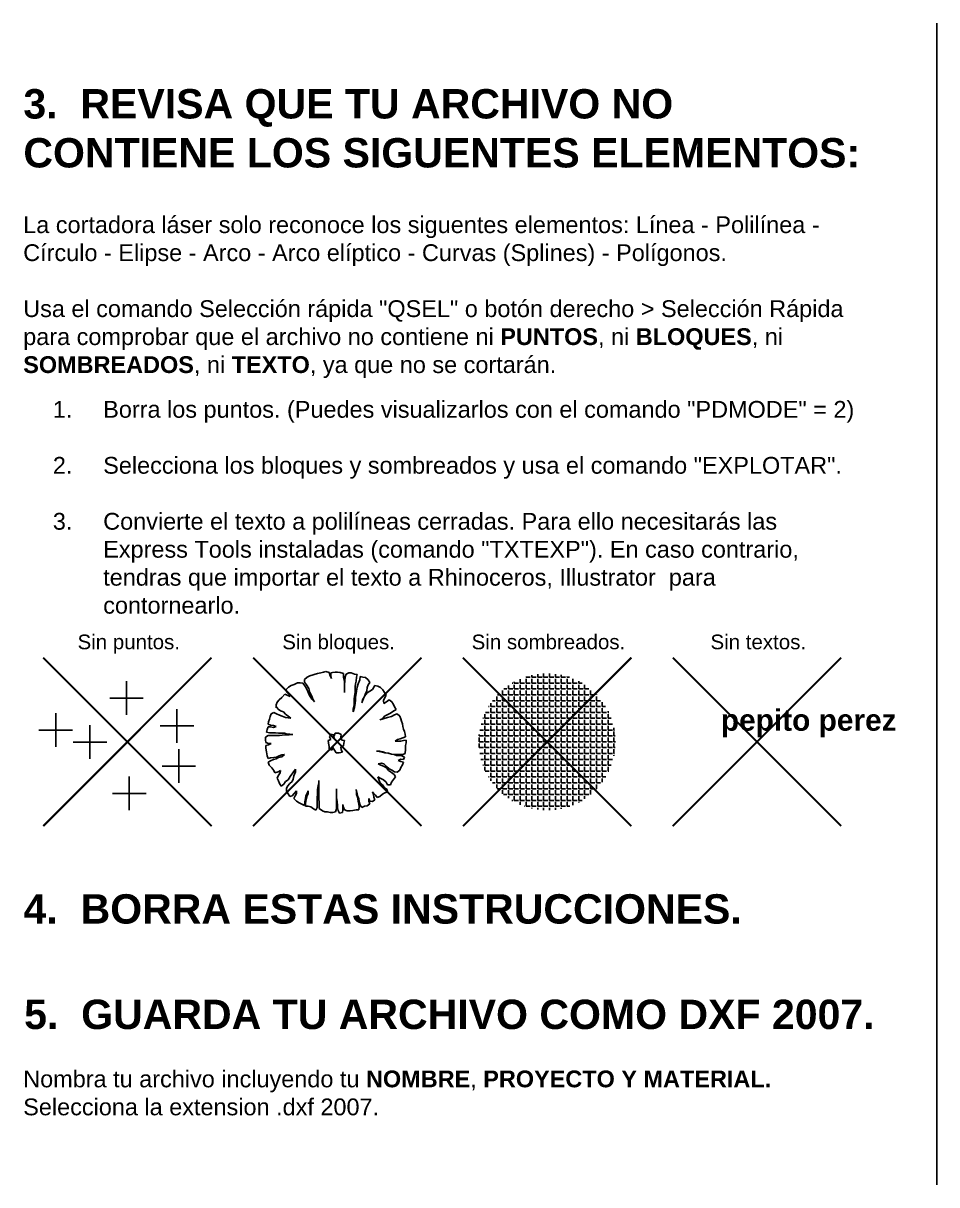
# Model space of a CAD drawing. Header units: millimetres. Extents: x 4739 to 8339, y 4047 to 5430.
# Drawn here: x 7251 to 8339, y 4047 to 5430 of the extents above; entities that cross this region are included whole.
import ezdxf

# ---------------------------------------------------------------- set-up
doc = ezdxf.new("R2010")
doc.units = ezdxf.units.MM
doc.header["$LTSCALE"] = 10
doc.header["$PDMODE"] = 2
doc.header["$PDSIZE"] = 20
doc.linetypes.add('JIS_02_2.0', pattern=[3, 2, -1])
doc.layers.add('Comentarios', color=7, linetype='Continuous')
doc.styles.get("Standard").update_dxf_attribs({"font": 'Arial.ttf'})

# ---------------------------------------------------------------- blocks, each defined once
blk = doc.blocks.new('A$C05070A29')
at = {"color": 64}
for p, q in [((1.756, 4.716), (1.494, 4.63)), ((1.867, 4.731), (1.756, 4.716)), ((1.955, 4.759), (1.867, 4.731)), ((2.042, 4.774), (1.955, 4.759)), ((2.147, 4.745), (2.042, 4.774)), ((2.188, 4.63), (2.147, 4.745)), ((2.206, 4.731), (2.206, 4.63)), ((0.869, 4.31), (0.782, 4.253)), ((0.974, 4.339), (0.869, 4.31)), ((1.085, 4.396), (0.974, 4.339)), ((1.173, 4.396), (1.085, 4.396)), ((1.26, 4.382), (1.173, 4.396)), ((1.33, 4.296), (1.26, 4.382)), ((1.406, 4.587), (1.313, 4.511)), ((1.313, 4.511), (1.313, 4.425)), ((1.313, 4.425), (1.389, 4.325)), ((1.389, 4.325), (1.459, 4.205)), ((1.494, 4.63), (1.406, 4.587)), ((2.223, 4.544), (2.188, 4.63)), ((2.206, 4.63), (2.223, 4.544)), ((0.659, 4.019), (0.549, 3.904)), ((0.834, 3.933), (0.659, 4.019)), ((0.782, 4.253), (0.694, 4.176)), ((0.694, 4.176), (0.712, 4.09)), ((0.712, 4.09), (0.799, 4.019)), ((0.799, 4.019), (0.834, 3.933)), ((1.389, 4.205), (1.33, 4.296)), ((1.424, 4.105), (1.389, 4.205)), ((1.459, 4.019), (1.424, 4.105)), ((1.459, 4.205), (1.494, 4.076)), ((1.511, 3.933), (1.459, 4.019)), ((1.494, 4.076), (1.564, 3.947)), ((1.564, 3.842), (1.511, 3.933)), ((1.564, 3.947), (1.599, 3.842)), ((0.391, 3.742), (0.356, 3.656)), ((0.356, 3.656), (0.356, 3.55)), ((0.356, 3.598), (0.426, 3.507)), ((0.461, 3.828), (0.391, 3.742)), ((0.549, 3.904), (0.461, 3.828)), ((1.651, 3.756), (1.564, 3.842)), ((1.599, 3.842), (1.651, 3.756)), ((0.14, 3.173), (0.105, 3.087)), ((0.158, 3.264), (0.14, 3.173)), ((0.198, 3.35), (0.158, 3.264)), ((0.286, 3.393), (0.198, 3.35)), ((0.373, 3.35), (0.286, 3.393)), ((0.478, 3.307), (0.373, 3.35)), ((0.426, 3.507), (0.513, 3.45)), ((0.566, 3.278), (0.478, 3.307)), ((0.513, 3.45), (0.607, 3.421)), ((0.677, 3.23), (0.566, 3.278)), ((0.607, 3.421), (0.677, 3.335)), ((0.677, 3.335), (0.764, 3.278)), ((0.852, 3.202), (0.677, 3.23)), ((0.764, 3.278), (0.852, 3.202)), ((0.053, 2.824), (0.035, 2.738)), ((0.088, 2.91), (0.053, 2.824)), ((0.105, 3.087), (0.088, 3.001)), ((0.088, 3.001), (0.175, 2.972)), ((0.175, 2.91), (0.088, 2.91)), ((0.175, 2.972), (0.268, 2.958)), ((0.268, 2.896), (0.175, 2.91)), ((0.268, 2.958), (0.356, 2.924)), ((0.356, 2.924), (0.268, 2.896)), ((0.035, 2.738), (0.14, 2.709)), ((0.14, 2.709), (0.338, 2.709)), ((0.478, 2.623), (0.198, 2.623)), ((0.338, 2.709), (0.443, 2.695)), ((0.443, 2.695), (0.642, 2.695)), ((0.659, 2.638), (0.478, 2.623)), ((0.642, 2.695), (0.729, 2.666)), ((0.799, 2.638), (0.659, 2.638)), ((0.729, 2.666), (0.817, 2.666)), ((0.922, 2.652), (0.799, 2.638)), ((0.817, 2.666), (0.922, 2.652)), ((3.857, 1.051), (3.787, 1.223)), ((3.787, 1.223), (3.892, 1.166)), ((4.336, 1.309), (4.248, 1.371)), ((4.248, 1.051), (4.388, 1.223)), ((4.388, 1.223), (4.336, 1.309)), ((3.075, 0.717), (3.058, 0.803)), ((3.058, 0.803), (3.093, 0.669)), ((3.945, 0.96), (3.857, 1.051)), ((3.892, 1.166), (3.98, 1.123)), ((4.015, 0.86), (3.945, 0.96)), ((3.98, 1.123), (4.067, 1.051)), ((4.102, 0.803), (4.015, 0.86)), ((4.067, 1.051), (4.12, 0.96)), ((4.12, 0.717), (4.102, 0.803)), ((4.12, 0.96), (4.213, 0.96)), ((4.213, 0.96), (4.248, 1.051)), ((3.075, 0.626), (3.075, 0.717)), ((3.11, 0.54), (3.075, 0.626)), ((3.093, 0.669), (3.11, 0.583)), ((3.11, 0.583), (3.145, 0.497)), ((3.145, 0.497), (3.163, 0.382)), ((3.484, 0.411), (3.484, 0.497)), ((3.484, 0.497), (3.519, 0.411)), ((3.519, 0.32), (3.484, 0.411)), ((3.519, 0.411), (3.606, 0.397)), ((3.641, 0.626), (3.606, 0.717)), ((3.606, 0.717), (3.711, 0.612)), ((3.606, 0.397), (3.694, 0.454)), ((3.659, 0.54), (3.641, 0.626)), ((3.694, 0.454), (3.659, 0.54)), ((3.711, 0.612), (3.764, 0.526)), ((3.764, 0.526), (3.857, 0.569)), ((3.857, 0.569), (3.945, 0.64)), ((3.945, 0.64), (4.032, 0.683)), ((4.032, 0.683), (4.12, 0.717)), ((3.163, 0.382), (3.198, 0.277)), ((3.198, 0.277), (3.25, 0.191)), ((3.25, 0.191), (3.338, 0.234)), ((3.338, 0.234), (3.431, 0.248)), ((3.431, 0.248), (3.519, 0.32))]:
    blk.add_line(p, q, dxfattribs=at)
at = {"color": 66}
for p, q in [((2.258, 4.745), (2.206, 4.731)), ((2.346, 4.759), (2.258, 4.745)), ((2.433, 4.759), (2.346, 4.759)), ((2.521, 4.745), (2.433, 4.759)), ((2.632, 4.716), (2.521, 4.745)), ((2.632, 4.587), (2.632, 4.716)), ((2.807, 4.731), (2.719, 4.688)), ((2.894, 4.731), (2.807, 4.731)), ((3.005, 4.688), (2.894, 4.731)), ((2.667, 4.439), (2.632, 4.587)), ((2.684, 4.602), (2.667, 4.339)), ((2.667, 4.076), (2.667, 4.439)), ((2.667, 4.339), (2.667, 4.076)), ((2.719, 4.688), (2.684, 4.602)), ((3.093, 4.673), (3.005, 4.688)), ((3.023, 4.267), (3.04, 4.368)), ((3.04, 4.368), (3.058, 4.454)), ((3.058, 4.454), (3.075, 4.587)), ((3.075, 4.587), (3.093, 4.673)), ((3.128, 4.368), (3.093, 4.253)), ((3.18, 4.497), (3.128, 4.368)), ((3.198, 4.616), (3.18, 4.497)), ((3.285, 4.587), (3.198, 4.616)), ((3.373, 4.573), (3.285, 4.587)), ((3.466, 4.497), (3.373, 4.573)), ((3.431, 4.239), (3.466, 4.325)), ((3.519, 4.411), (3.466, 4.497)), ((3.466, 4.325), (3.519, 4.411)), ((3.694, 4.31), (3.606, 4.176)), ((3.787, 4.282), (3.694, 4.31)), ((2.988, 3.842), (3.005, 3.947)), ((3.005, 3.947), (3.023, 4.076)), ((3.023, 4.076), (3.023, 4.267)), ((3.058, 4.033), (3.04, 3.918)), ((3.04, 3.918), (3.04, 3.813)), ((3.075, 4.119), (3.058, 4.033)), ((3.093, 4.253), (3.075, 4.119)), ((3.338, 3.947), (3.285, 3.813)), ((3.285, 3.842), (3.338, 3.933)), ((3.431, 4.062), (3.338, 3.947)), ((3.338, 3.933), (3.373, 4.033)), ((3.373, 4.033), (3.414, 4.133)), ((3.414, 4.133), (3.431, 4.239)), ((3.606, 4.176), (3.431, 4.062)), ((3.875, 4.239), (3.787, 4.282)), ((3.962, 4.162), (3.875, 4.239)), ((4.015, 4.076), (3.962, 4.162)), ((4.067, 3.976), (4.015, 4.076)), ((4.015, 3.885), (4.067, 3.976)), ((2.964, 3.522), (2.988, 3.656)), ((3.005, 3.565), (2.964, 3.421)), ((2.988, 3.656), (2.988, 3.842)), ((3.023, 3.699), (3.005, 3.565)), ((3.04, 3.813), (3.023, 3.699)), ((3.25, 3.727), (3.285, 3.842)), ((3.285, 3.813), (3.25, 3.727)), ((3.98, 3.799), (4.015, 3.885)), ((3.997, 3.699), (3.98, 3.799)), ((4.085, 3.756), (3.997, 3.699)), ((4.172, 3.828), (4.085, 3.756)), ((4.266, 3.756), (4.172, 3.828)), ((4.318, 3.67), (4.266, 3.756)), ((4.353, 3.584), (4.318, 3.67)), ((4.406, 3.493), (4.353, 3.584)), ((2.964, 3.421), (2.964, 3.522)), ((4.12, 3.23), (3.857, 3.144)), ((3.857, 3.144), (3.945, 3.187)), ((3.945, 3.187), (4.015, 3.278)), ((4.015, 3.278), (4.102, 3.321)), ((4.102, 3.321), (4.213, 3.378)), ((4.248, 3.264), (4.12, 3.23)), ((4.213, 3.378), (4.301, 3.436)), ((4.353, 3.321), (4.248, 3.264)), ((4.301, 3.436), (4.406, 3.493)), ((4.441, 3.35), (4.353, 3.321)), ((4.528, 3.278), (4.441, 3.35)), ((4.563, 3.187), (4.528, 3.278)), ((4.586, 3.101), (4.563, 3.187)), ((4.621, 3.015), (4.586, 3.101)), ((4.639, 2.924), (4.621, 3.015)), ((4.657, 2.838), (4.639, 2.924)), ((4.692, 2.752), (4.657, 2.838)), ((4.709, 2.666), (4.692, 2.752)), ((4.371, 2.432), (4.458, 2.49)), ((4.563, 2.432), (4.371, 2.432)), ((4.458, 2.49), (4.546, 2.504)), ((4.546, 2.504), (4.639, 2.547)), ((4.657, 2.447), (4.563, 2.432)), ((4.639, 2.547), (4.727, 2.576)), ((4.744, 2.461), (4.657, 2.447)), ((4.727, 2.576), (4.709, 2.666)), ((4.727, 2.284), (4.744, 2.375)), ((4.744, 2.375), (4.744, 2.461)), ((3.84, 2.083), (3.746, 2.098)), ((3.746, 2.098), (3.857, 2.098)), ((3.945, 2.055), (3.84, 2.083)), ((3.857, 2.098), (3.962, 2.069)), ((4.032, 2.04), (3.945, 2.055)), ((3.962, 2.069), (4.05, 2.04)), ((4.137, 2.026), (4.032, 2.04)), ((4.05, 2.04), (4.155, 2.026)), ((4.248, 1.997), (4.137, 2.026)), ((4.155, 2.026), (4.248, 1.997)), ((4.336, 1.983), (4.248, 1.997)), ((4.248, 1.997), (4.353, 1.983)), ((4.423, 1.95), (4.336, 1.983)), ((4.353, 1.983), (4.639, 1.983)), ((4.639, 1.983), (4.709, 2.012)), ((4.709, 2.012), (4.727, 2.155)), ((4.727, 2.155), (4.727, 2.284)), ((3.805, 1.663), (3.91, 1.692)), ((3.892, 1.615), (3.805, 1.663)), ((3.98, 1.586), (3.892, 1.615)), ((3.91, 1.692), (3.997, 1.663)), ((4.085, 1.529), (3.98, 1.586)), ((3.997, 1.663), (4.085, 1.572)), ((4.085, 1.572), (4.172, 1.5)), ((4.511, 1.95), (4.423, 1.95)), ((4.476, 1.778), (4.563, 1.821)), ((4.563, 1.749), (4.476, 1.778)), ((4.604, 1.935), (4.511, 1.95)), ((4.563, 1.821), (4.657, 1.806)), ((4.657, 1.72), (4.563, 1.749)), ((4.563, 1.543), (4.621, 1.629)), ((4.692, 1.892), (4.604, 1.935)), ((4.621, 1.629), (4.657, 1.72)), ((4.657, 1.806), (4.692, 1.892)), ((4.155, 1.443), (4.085, 1.529)), ((4.248, 1.371), (4.155, 1.443)), ((4.172, 1.5), (4.266, 1.457)), ((4.266, 1.457), (4.353, 1.4)), ((4.353, 1.4), (4.441, 1.386)), ((4.441, 1.386), (4.528, 1.457)), ((4.528, 1.457), (4.563, 1.543))]:
    blk.add_line(p, q, dxfattribs=at)
at = {"color": 60}
for p, q in [((0.088, 2.623), (0, 2.561)), ((0, 2.561), (0, 2.475)), ((0, 2.475), (0.018, 2.389)), ((0.018, 2.389), (0.105, 2.346)), ((0.198, 2.623), (0.088, 2.623)), ((0.105, 2.303), (0.018, 2.284)), ((0.018, 2.284), (0.018, 2.198)), ((0.018, 2.198), (0.035, 2.069)), ((0.035, 2.069), (0.053, 1.935)), ((0.105, 2.346), (0.198, 2.346)), ((0.198, 2.346), (0.105, 2.303)), ((0.461, 1.935), (0.549, 1.964)), ((0.549, 1.964), (0.642, 1.983)), ((0.642, 1.983), (0.549, 1.907)), ((0.053, 1.935), (0.088, 1.849)), ((0.088, 1.849), (0.175, 1.864)), ((0.175, 1.763), (0.088, 1.72)), ((0.088, 1.72), (0.123, 1.615)), ((0.123, 1.615), (0.216, 1.529)), ((0.175, 1.864), (0.286, 1.878)), ((0.268, 1.806), (0.175, 1.763)), ((0.356, 1.835), (0.268, 1.806)), ((0.286, 1.878), (0.373, 1.892)), ((0.443, 1.878), (0.356, 1.835)), ((0.373, 1.892), (0.461, 1.935)), ((0.549, 1.907), (0.443, 1.878)), ((0.216, 1.529), (0.286, 1.443)), ((0.286, 1.443), (0.321, 1.357)), ((0.321, 1.357), (0.426, 1.4)), ((0.426, 1.266), (0.391, 1.18)), ((0.391, 1.18), (0.443, 1.094)), ((0.426, 1.4), (0.513, 1.443)), ((0.496, 1.357), (0.426, 1.266)), ((0.513, 1.443), (0.496, 1.357)), ((0.764, 1.123), (0.834, 1.238)), ((0.834, 1.238), (0.922, 1.357)), ((0.922, 1.357), (1.015, 1.486)), ((0.957, 1.266), (0.939, 1.152)), ((1.015, 1.4), (0.957, 1.266)), ((1.015, 1.486), (1.015, 1.4)), ((0.443, 1.094), (0.478, 1.003)), ((0.478, 1.003), (0.531, 0.917)), ((0.531, 0.917), (0.624, 0.975)), ((0.624, 0.975), (0.677, 1.066)), ((0.677, 1.066), (0.764, 1.123)), ((0.747, 0.917), (0.712, 0.831)), ((0.712, 0.831), (0.712, 0.745)), ((0.817, 1.003), (0.747, 0.917)), ((0.904, 1.066), (0.817, 1.003)), ((0.939, 1.152), (0.904, 1.066)), ((1.756, 0.803), (1.774, 0.932)), ((1.756, 0.717), (1.756, 0.803)), ((1.774, 0.932), (1.797, 1.023)), ((1.797, 1.023), (1.797, 1.109)), ((1.797, 1.109), (1.797, 0.468)), ((2.398, 0.148), (2.398, 0.817)), ((2.398, 0.817), (2.398, 0.526)), ((0.712, 0.745), (0.764, 0.655)), ((0.764, 0.655), (0.817, 0.569)), ((0.817, 0.569), (0.904, 0.583)), ((0.904, 0.583), (0.974, 0.669)), ((0.998, 0.583), (0.957, 0.497)), ((0.957, 0.497), (1.05, 0.411)), ((0.974, 0.669), (1.05, 0.76)), ((1.05, 0.669), (0.998, 0.583)), ((1.05, 0.76), (1.05, 0.669)), ((1.05, 0.411), (1.138, 0.349)), ((1.33, 0.382), (1.348, 0.497)), ((1.348, 0.497), (1.365, 0.583)), ((1.365, 0.411), (1.348, 0.32)), ((1.365, 0.583), (1.406, 0.669)), ((1.389, 0.497), (1.365, 0.411)), ((1.406, 0.583), (1.389, 0.497)), ((1.406, 0.669), (1.441, 0.76)), ((1.441, 0.669), (1.406, 0.583)), ((1.441, 0.76), (1.441, 0.669)), ((1.739, 0.454), (1.756, 0.717)), ((1.739, 0.191), (1.739, 0.454)), ((1.797, 0.468), (1.815, 0.382)), ((2.398, 0.526), (2.416, 0.397)), ((2.416, 0.397), (2.433, 0.263)), ((3.128, 0.411), (3.11, 0.54)), ((3.145, 0.306), (3.128, 0.411)), ((1.138, 0.349), (1.313, 0.263)), ((1.313, 0.263), (1.33, 0.382)), ((1.348, 0.32), (1.348, 0.234)), ((1.348, 0.234), (1.441, 0.234)), ((1.441, 0.234), (1.529, 0.22)), ((1.529, 0.22), (1.616, 0.148)), ((1.616, 0.148), (1.704, 0.105)), ((1.704, 0.105), (1.739, 0.191)), ((1.815, 0.382), (1.815, 0.162)), ((1.815, 0.162), (1.92, 0.076)), ((1.92, 0.076), (2.007, 0.043)), ((2.007, 0.043), (2.095, 0.043)), ((2.095, 0.043), (2.188, 0.029)), ((2.188, 0.029), (2.276, 0.029)), ((2.276, 0.029), (2.363, 0.043)), ((2.363, 0.043), (2.398, 0.148)), ((2.433, 0.263), (2.433, 0.177)), ((2.433, 0.177), (2.451, 0.091)), ((2.451, 0.091), (2.503, 0)), ((2.503, 0), (2.597, 0.029)), ((2.597, 0.029), (2.614, 0.119)), ((2.614, 0.119), (2.614, 0.291)), ((2.614, 0.291), (2.632, 0.205)), ((2.632, 0.205), (2.667, 0.119)), ((2.667, 0.119), (2.754, 0.076)), ((2.754, 0.076), (2.859, 0.076)), ((2.859, 0.076), (2.947, 0.091)), ((2.947, 0.091), (3.058, 0.119)), ((3.058, 0.119), (3.145, 0.119)), ((3.163, 0.22), (3.145, 0.306)), ((3.145, 0.119), (3.163, 0.22))]:
    blk.add_line(p, q, dxfattribs=at)
at = {"color": 32}
for p, q in [((2.206, 2.49), (2.112, 2.447)), ((2.112, 2.447), (2.13, 2.375)), ((2.13, 2.361), (2.147, 2.255)), ((2.206, 2.666), (2.165, 2.576)), ((2.165, 2.576), (2.206, 2.49)), ((2.293, 2.638), (2.206, 2.666)), ((2.328, 2.49), (2.293, 2.638)), ((2.346, 2.695), (2.311, 2.59)), ((2.311, 2.59), (2.328, 2.49)), ((2.468, 2.695), (2.346, 2.695)), ((2.556, 2.652), (2.468, 2.695)), ((2.538, 2.561), (2.556, 2.652)), ((2.573, 2.461), (2.538, 2.561)), ((2.667, 2.447), (2.573, 2.461)), ((2.632, 2.27), (2.649, 2.361)), ((2.649, 2.361), (2.667, 2.447)), ((2.147, 2.255), (2.147, 2.169)), ((2.147, 2.169), (2.241, 2.126)), ((2.241, 2.126), (2.276, 2.212)), ((2.276, 2.212), (2.381, 2.04)), ((2.381, 2.04), (2.486, 2.04)), ((2.486, 2.04), (2.597, 2.055)), ((2.538, 2.241), (2.632, 2.27)), ((2.556, 2.141), (2.538, 2.241)), ((2.597, 2.055), (2.556, 2.141))]:
    blk.add_line(p, q, dxfattribs=at)

msp = doc.modelspace()

# ---------------------------------------------------------------- hatches: boundary and pattern name
at = {"layer": 'Comentarios'}
h = msp.add_hatch(dxfattribs=at)
h.set_pattern_fill('ANGLE', color=256)
h.set_pattern_definition([(0, (229.4874, -28.702), (0, 6.985), [5.08, -1.905]), (90, (229.4874, -28.702), (-6.985, 4e-16), [5.08, -1.905])])
edge = h.paths.add_edge_path()
edge.add_arc((7875.2, 4574.3), 81.4, 0, 360)

# ---------------------------------------------------------------- linework, layer by layer
for p, q in [((8339.5, 5430.3), (8339.5, 4046.7)), ((7251.1, 4167.9), (7251.1, 4167.9))]:
    msp.add_line(p, q, dxfattribs=at)
at = {"layer": 'Comentarios', "color": 13, "linetype": 'JIS_02_2.0', "true_color": 0xcc555f, "const_width": 2.27}
for points in [[(7475.6, 4674.6), (7274.9, 4473.9)], [(7274.9, 4674.6), (7475.6, 4473.9)], [(7725.6, 4674.6), (7524.9, 4473.9)], [(7524.9, 4674.6), (7725.6, 4473.9)], [(7975.6, 4674.6), (7774.9, 4473.9)], [(7774.9, 4674.6), (7975.6, 4473.9)], [(8225.6, 4674.6), (8024.9, 4473.9)], [(8024.9, 4674.6), (8225.6, 4473.9)]]:
    msp.add_lwpolyline(points, dxfattribs=at)
at = {"layer": 'Comentarios'}
for p in [(7374.2, 4626.4), (7289.8, 4588.4), (7434.3, 4593.3), (7330.6, 4574), (7436.5, 4545.4), (7377.5, 4512.9)]:
    msp.add_point(p, dxfattribs=at)

# ---------------------------------------------------------------- block references
at = {"layer": 'Comentarios', "xscale": 35.3204532838989, "yscale": 35.3204532838989, "zscale": 35.3204532838989}
msp.add_blockref('A$C05070A29', (7539.7, 4489.3), dxfattribs=at)

# ---------------------------------------------------------------- texts
at = {"layer": 'Comentarios', "attachment_point": 1}
for s, width, gutter_width, heights, insert, char_height in [('{\\fArial|b1|i0|c0|p34;\\P3.  REVISA QUE TU ARCHIVO NO CONTIENE LOS SIGUENTES ELEMENTOS:}', 1019.224, 1157, [170.7], (7251.3, 5410.2), 35), ('\\pi-780,l800,t800;\\P\\pi0,l0,tz;La cortadora láser solo reconoce los siguentes elementos: Línea - Polilínea - Círculo - Elipse - Arco - Arco elíptico - Curvas (Splines) - Polígonos.\\P\\PUsa el comando Selección rápida "QSEL" o botón derecho > Selección Rápida para comprobar que el archivo no contiene ni {\\fArial|b1|i0|c0|p34;\\C13;\\c6247884;PUNTOS}, ni {\\fArial|b1|i0|c0|p34;\\C13;\\c6247884;BLOQUES}, ni {\\fArial|b1|i0|c0|p34;\\C13;\\c6247884;SOMBREADOS}, ni {\\fArial|b1|i0|c0|p34;\\C13;\\c6247884;TEXTO}, ya que no se cortarán.', 1009.867, 1157, [463.8], (7251.1, 5233.7), 20), ('\\pi-60,l80,t80;1.^IBorra los puntos. (Puedes visualizarlos con el comando "PDMODE" = 2)\\P\\P2.^ISelecciona los bloques y sombreados y usa el comando "EXPLOTAR".\\P\\P3.^IConvierte el texto a polilíneas cerradas. Para ello necesitarás las Express Tools instaladas (comando "TXTEXP"). En caso contrario, tendras que importar el texto a Rhinoceros, Illustrator  para contornearlo.', 977.454, 1157, [463.8], (7266.4, 4980.4), 20), ('{\\fArial|b1|i0|c0|p0;pepito perez}', 205.93, 127.3, [0], (8082.2, 4613), 25.453), ('{\\fArial|b1|i0|c0|p34;4.  BORRA ESTAS INSTRUCCIONES.}', 1050.877, 1157, [392.6], (7251.5, 4392.8), 35), ('{\\fArial|b1|i0|c0|p34;\\H1.75x;5.  GUARDA TU ARCHIVO COMO DXF 2007.}', 1050.877, 1157, [79.5], (7252.2, 4267.2), 20), ('Nombra tu archivo incluyendo tu {\\fArial|b1|i0|c0|p34;\\C13;\\c6247884;NOMBRE}, {\\fArial|b1|i0|c0|p34;\\C13;\\c6247884;PROYECTO Y MATERIAL\\C256;.\\C13;\\c6247884;\\P}Selecciona la extension .dxf 2007.', 1028.295, 1157, [89.1], (7251.1, 4182.8), 20)]:
    msp.add_mtext_dynamic_manual_height_columns(s, width=width, gutter_width=gutter_width, heights=heights, dxfattribs=dict(at, insert=insert, char_height=char_height))
at = {"layer": 'Comentarios', "color": 7, "char_height": 17.464, "attachment_point": 1}
for s, insert in [('\\pi40.92224;{\\C256;Sin puntos.}', (7274.9, 4702.1)), ('\\pi34.81712;{\\C256;Sin bloques.}', (7524.9, 4702.1)), ('\\pi10.4205;{\\C256;Sin sombreados.}', (7774.9, 4702.1)), ('\\pi45.00224;{\\C256;Sin textos.}', (8024.9, 4702.1))]:
    msp.add_mtext_dynamic_manual_height_columns(s, width=200.695, gutter_width=2020.5, heights=[0], dxfattribs=dict(at, insert=insert))

doc.saveas('drawing.dxf')
